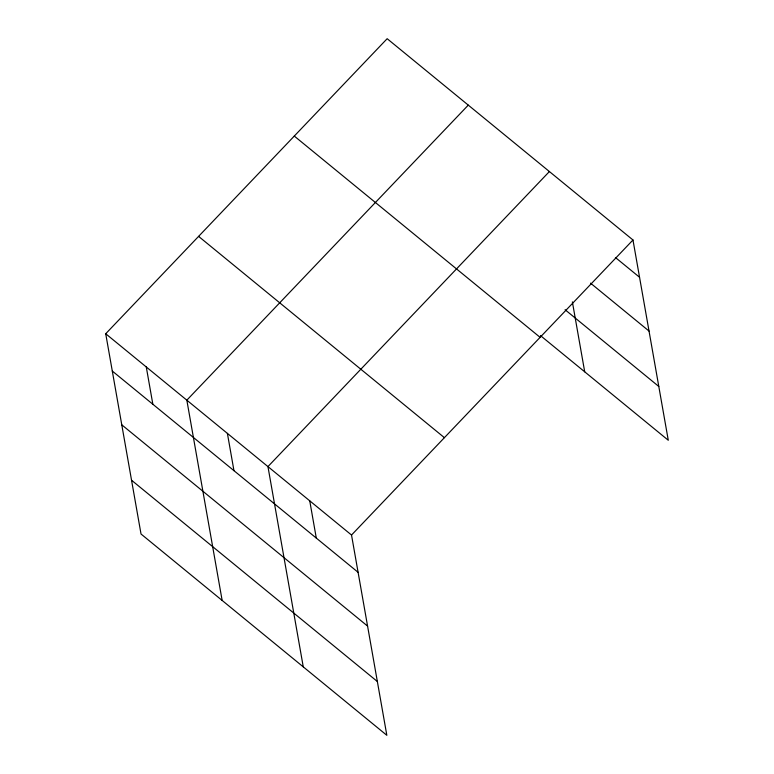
<?xml version="1.0" encoding="UTF-8"?>
<svg xmlns="http://www.w3.org/2000/svg" width="774" height="774" viewBox="0 0 774 774"><rect width="100%" height="100%" fill="white"/><g stroke="black" fill="none" stroke-linecap="round" stroke-linejoin="round"><path stroke-width="1.16" d="M105.719 333.749L351.522 535.037L386.836 735.3L141.023 534.012L105.719 333.749L387.164 38.7L632.977 239.988L668.281 440.251L540.465 335.587M468.28 105.129L186.834 400.168L222.148 600.44M549.395 171.547L267.949 466.596L303.263 666.859M351.522 535.037L632.977 239.988M615.407 257.5L639.547 277.266M590.533 283.149L649.028 331.059M565.088 309.726L658.8 386.468M294.284 136.069L540.097 337.348M198.589 236.38L444.402 437.668M112.288 371.036L358.101 572.315M121.77 424.82L367.582 626.098M131.541 480.228L377.354 681.517M572.373 301.87L584.709 371.81M309.735 500.817L316.305 538.104M227.392 433.382L233.961 470.669M146.276 366.963L152.846 404.241"/></g></svg>
